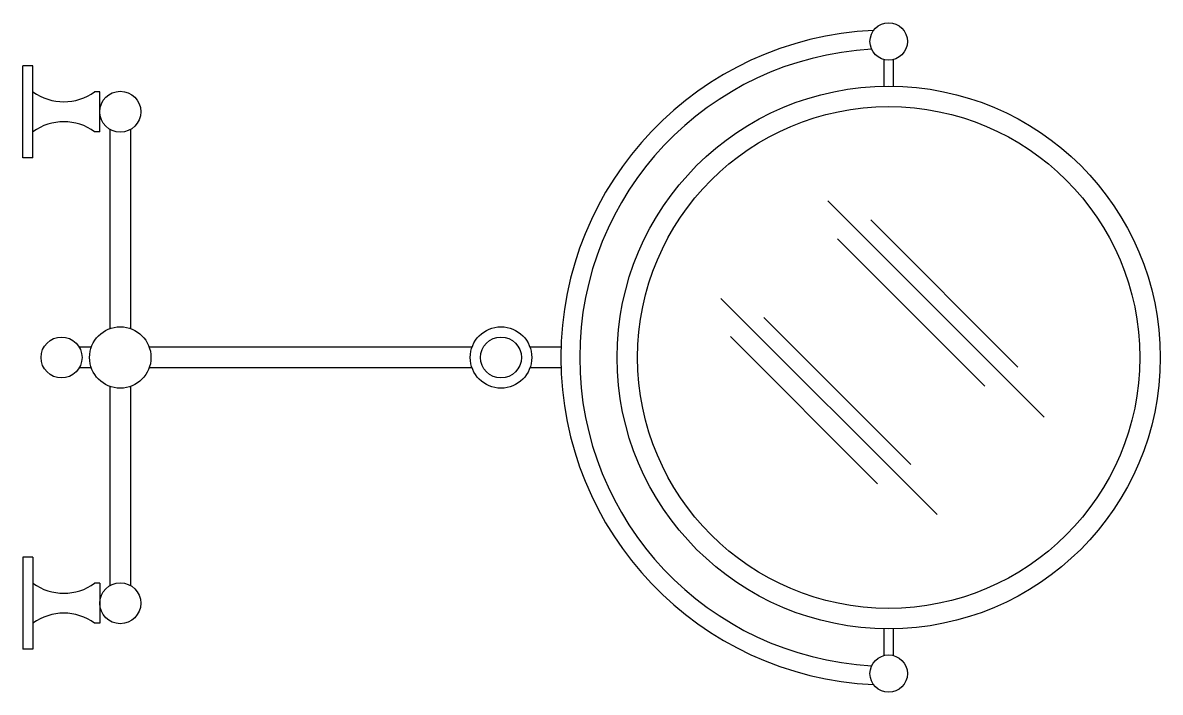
# Model space of a CAD drawing. Header units: millimetres. Extents: x 0 to 352, y -13 to 194.
import ezdxf

# ---------------------------------------------------------------- set-up
doc = ezdxf.new("R2010")
doc.units = ezdxf.units.MM
doc.layers.add('ceco.net 328', color=7, linetype='Continuous')

msp = doc.modelspace()

# ---------------------------------------------------------------- linework, layer by layer
at = {"layer": 'ceco.net 328'}
for p, q in [((0, 152.4), (0, 180.98)), ((3.17, 180.98), (0, 180.98)), ((3.17, 152.4), (3.17, 180.98)), ((266.84, 174.61), (266.84, 182.88)), ((269.74, 174.61), (269.74, 182.88)), ((23.86, 172.87), (22.27, 172.87)), ((23.86, 160.51), (23.86, 172.87)), ((23.86, 160.51), (22.27, 160.51)), ((27.03, 161.19), (27.03, 99.47)), ((33.38, 161.19), (33.38, 99.47)), ((3.17, 152.4), (0, 152.4)), ((249.46, 139.05), (316.44, 72.03)), ((262.72, 133.15), (308.34, 87.53)), ((252.4, 127.24), (298.03, 81.62)), ((216.3, 108.79), (283.29, 41.77)), ((229.56, 102.89), (275.19, 57.27)), ((219.25, 96.99), (264.87, 51.36)), ((21.23, 93.66), (17.51, 93.66)), ((139.19, 93.66), (39.19, 93.66)), ((166.79, 93.66), (157.15, 93.66)), ((21.23, 87.31), (17.51, 87.31)), ((139.19, 87.31), (39.19, 87.31)), ((166.79, 87.31), (157.15, 87.31)), ((27.03, 81.51), (27.03, 19.79)), ((33.38, 81.51), (33.38, 19.79)), ((0, 28.58), (0, 0)), ((3.17, 28.58), (0, 28.58)), ((3.17, 28.58), (3.17, 0)), ((23.86, 20.47), (22.27, 20.47)), ((23.86, 20.47), (23.86, 8.11)), ((23.86, 8.11), (22.27, 8.11)), ((266.84, -1.91), (266.84, 6.36)), ((269.74, -1.91), (269.74, 6.36)), ((3.17, 0), (0, 0))]:
    msp.add_line(p, q, dxfattribs=at)
for centre, radius in [((268.29, 188.5), 5.8), ((30.21, 166.69), 6.35), ((268.29, 90.49), 84.14), ((268.29, 90.49), 77.79), ((30.21, 90.49), 9.52), ((148.17, 90.49), 9.52), ((12.01, 90.49), 6.35), ((148.17, 90.49), 6.35), ((30.21, 14.29), 6.35), ((268.29, -7.53), 5.8)]:
    msp.add_circle(centre, radius, dxfattribs=at)
for centre, radius, start, end in [((268.29, 90.49), 101.55, 92.6441, 267.3559), ((268.29, 90.49), 95.74, 93.1588, 266.8412), ((12.72, 186.08), 16.3, 234.1345, 305.8655), ((12.72, 147.3), 16.3, 54.1345, 125.8655), ((12.72, 33.68), 16.3, 234.1345, 305.8655), ((12.72, -5.1), 16.3, 54.1345, 125.8655)]:
    msp.add_arc(centre, radius, start, end, dxfattribs=at)

doc.saveas('drawing.dxf')
